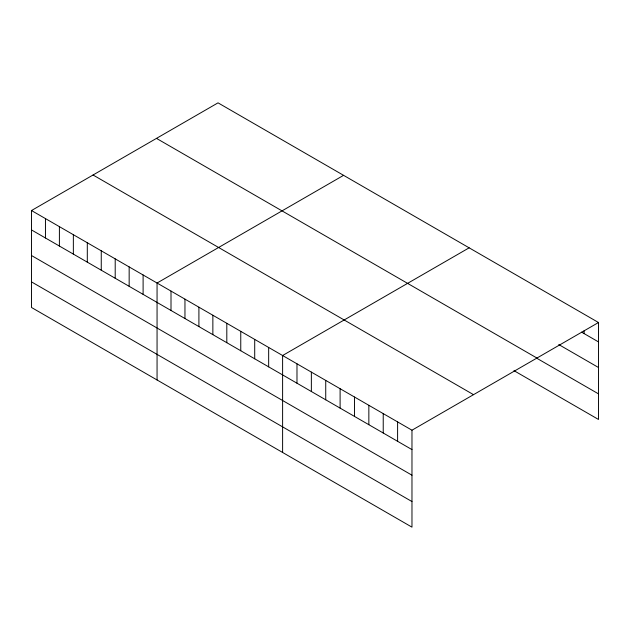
<?xml version="1.0" encoding="UTF-8"?>
<svg xmlns="http://www.w3.org/2000/svg" width="630" height="630" viewBox="0 0 630 630"><rect width="100%" height="100%" fill="white"/><g stroke="black" fill="none" stroke-linecap="round" stroke-linejoin="round"><path stroke-width="0.94" d="M31.5 210.538L411.973 430.203L411.973 527.152L31.5 307.487L31.5 210.538L218.027 102.847L598.5 322.513L598.5 419.462L513.954 370.645M343.586 175.337L157.059 283.027L157.059 379.977M469.137 247.826L282.61 355.517L282.61 452.466M411.973 430.203L598.5 322.513M581.592 332.144L598.5 341.909M558.763 344.555L598.5 367.503M156.476 138.387L536.949 358.053M536.776 358.234L598.5 393.868M93.051 174.998L473.524 394.663M31.5 229.934L411.973 449.599M31.5 255.528L411.973 475.193M31.5 281.893L411.973 501.559M584.128 330.703L584.128 333.609M397.601 421.903L397.601 441.299M383.229 413.603L383.229 432.999M368.849 405.31L368.849 424.707M354.477 397.01L354.477 416.406M340.106 388.71L340.106 408.106M325.734 380.41L325.734 399.806M311.362 372.109L311.362 391.514M296.982 363.817L296.982 383.213M268.663 347.461L268.663 366.857M254.709 339.405L254.709 358.801M240.762 331.356L240.762 350.752M226.808 323.3L226.808 342.696M212.861 315.244L212.861 334.64M198.907 307.188L198.907 326.584M184.96 299.14L184.96 318.536M171.006 291.084L171.006 310.48M143.105 274.971L143.105 294.368M129.158 266.915L129.158 286.311M115.203 258.867L115.203 278.263M101.257 250.811L101.257 270.207M87.302 242.755L87.302 262.151M73.356 234.699L73.356 254.095M59.401 226.65L59.401 246.046M45.454 218.594L45.454 237.99"/></g></svg>
